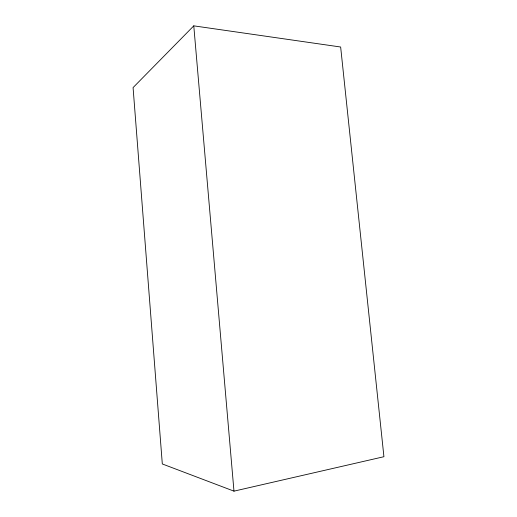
<?xml version="1.0" encoding="UTF-8"?>
<svg xmlns="http://www.w3.org/2000/svg" width="517" height="517" viewBox="0 0 517 517"><rect width="100%" height="100%" fill="white"/><g stroke="black" fill="none" stroke-linecap="round" stroke-linejoin="round"><path stroke-width="0.78" d="M193.778 25.85L133.076 87.599L162.312 463.956L233.975 491.15L383.924 456.711L340.651 47.008L193.778 25.85L233.975 491.15"/></g></svg>
